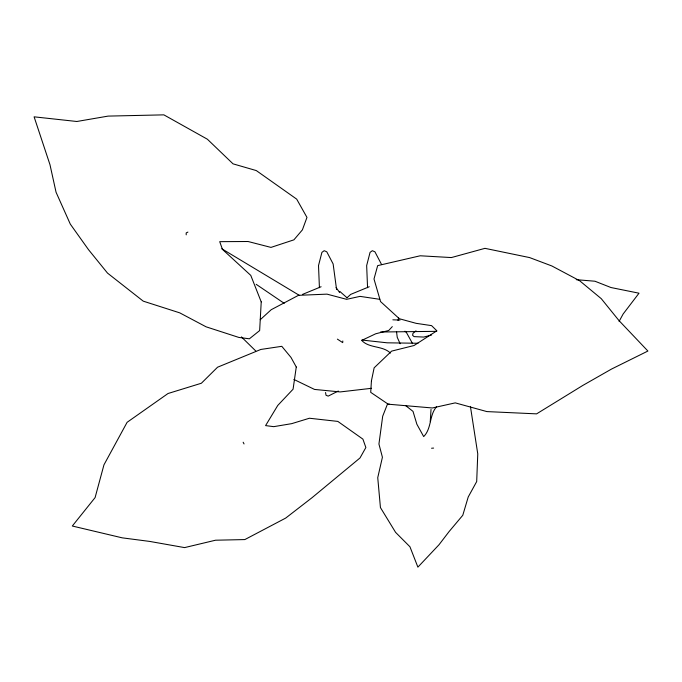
<?xml version="1.0" encoding="UTF-8"?>
<svg xmlns="http://www.w3.org/2000/svg" width="682" height="682" viewBox="0 0 682 682"><rect width="100%" height="100%" fill="white"/><g stroke="black" fill="none" stroke-linecap="round" stroke-linejoin="round"><path stroke-width="1.02" d="M342.807 340.974L342.714 342.628L337.394 339.133M430.248 421.715L431.024 409.439M398.015 320.48L398.62 317.65M619.103 321.41L623.143 313.993L639.008 293.2L610.97 287.531L594.943 281.223L576.256 279.68M436.599 406.728C429.131 415.048 431.825 428.441 423.684 436.591L416.864 424.213L413.019 411.391L405.705 405.637M392.303 326.627L388.731 330.472L375.688 333.788L361.699 340.42C369.218 348.511 382.704 345.459 390.402 353.071M346.831 297.94L350.701 294.385L369.243 286.747M260.217 319.739L271.223 309.705L298.503 295.323L326.985 294.138L346.601 299.33L360.036 296.372L379.729 299.313M415.994 330.855L412.994 333.31L412.584 335.28L414.076 336.618L423.744 337.07L431.595 335.007M338.306 391.016L328.195 396.114L326.03 395.27L325.536 392.517M187.917 232.093L186.169 232.92L186.212 234.847M321.103 286.747L302.561 294.385M389.252 404.059L387.359 404.383L382.696 416.208L378.936 444.025L382.414 457.247L377.743 477.664L380.437 507.57L395.577 532.344L409.95 546.776L417.887 567.143L439.003 544.756L449.106 531.551L462.78 515.285L468.227 496.973L476.692 481.56L477.767 453.88L470.409 406.395M371.554 388.305L340.19 391.928L314.53 389.431L293.882 379.439M431.561 448.227L433.607 448.083M380.53 332.006L436.71 331.333M418.006 343.259L387.197 342.816L361.92 340.045M392.849 319.824L400.036 320.054M299.577 295.511L221.812 248.777M256.176 284.317L284.206 303.32M404.946 331.188L406.404 332.458L412.601 343.668M339.772 291.376L346.737 297.514M241.411 336.899L255.759 350.974M336.098 287.497L339.627 292.552M381.272 263.943L374.93 251.82L372.338 250.695L370.062 252.366L366.66 265.579L367.564 287.719M243.15 442.226L244.037 443.948M400.146 343.745L397.231 337.309L396.523 331.571M336.567 289.492L333.131 263.943L326.789 251.82L324.197 250.695L321.913 252.366L318.511 265.579L319.423 287.719M261.223 301.896L259.646 330.582L249.382 338.809L238.819 337.42L206.1 326.823L179.733 312.85L143.237 301.154L107.509 273.098L88.524 249.68L70.314 224.131L56.052 192.23L49.974 164.66L34.1 116.827L76.827 121.49L108.148 116.102L163.868 114.857L207.371 139.213L233.039 163.851L256.296 170.577L296.687 199.135L306.968 217.413L302.39 229.877L293.908 239.842L270.984 247.404L248.06 241.505L219.715 241.667L222.46 249.382L250.771 275.383L261.223 301.896M371.426 380.863L370.71 392.346L388.203 404.196L432.362 407.972L455.261 402.874L486.88 411.587L536.598 413.863L582.803 385.441L611.532 369.056L647.9 351.042L618.992 320.583L601.268 298.673L579.606 280.711L551.849 265.963L529.624 257.591L484.962 248.342L451.382 257.566L420.197 255.784L377.666 265.622L374 279.015L380.556 301.572L399.362 318.741L416.139 323.336L431.578 325.629L436.864 330.813L414 345.535L391.639 351.111L374.137 367.828L371.426 380.863M296.269 367.01L293.072 389.209L277.77 405.432L265.588 425.602L273.729 426.659L291.7 423.65L309.423 418.237L337.829 421.408L362.909 439.131L365.867 447.52L359.994 457.972L312.109 497.638L285.707 518.073L244.847 539.573L215.546 540.212L184.583 547.603L149.716 541.423L122.231 537.842L72.318 526.018L95.096 497.596L103.962 464.826L127.099 422.32L168.019 393.514L201.378 383.241L217.567 367.206L260.848 349.448L281.794 346.32L290.992 357.419L296.269 367.01"/></g></svg>
